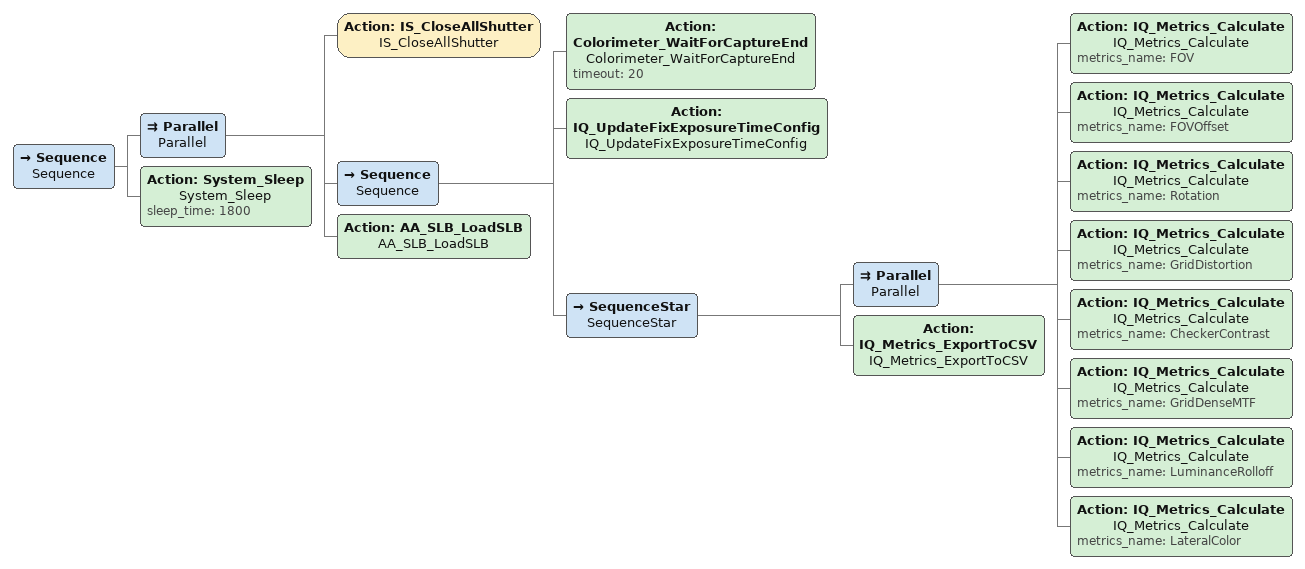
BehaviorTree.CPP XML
<Sequence name="Sequence">
 <!--Algo Module-->
 <Parallel name="Parallel">
  <Action name="IS_CloseAllShutter" ID="IS_CloseAllShutter"/>
  <Sequence name="Sequence">
   <Action name="Colorimeter_WaitForCaptureEnd" ID="Colorimeter_WaitForCaptureEnd" timeout="20"/>
   <Action name="IQ_UpdateFixExposureTimeConfig" ID="IQ_UpdateFixExposureTimeConfig"/>
   <SequenceStar name="SequenceStar">
    <Parallel name="Parallel">
     <Action name="IQ_Metrics_Calculate" ID="IQ_Metrics_Calculate" metrics_name="FOV"/>
     <Action name="IQ_Metrics_Calculate" ID="IQ_Metrics_Calculate" metrics_name="FOVOffset"/>
     <Action name="IQ_Metrics_Calculate" ID="IQ_Metrics_Calculate" metrics_name="Rotation"/>
     <Action name="IQ_Metrics_Calculate" ID="IQ_Metrics_Calculate" metrics_name="GridDistortion"/>
     <Action name="IQ_Metrics_Calculate" ID="IQ_Metrics_Calculate" metrics_name="CheckerContrast"/>
     <Action name="IQ_Metrics_Calculate" ID="IQ_Metrics_Calculate" metrics_name="GridDenseMTF"/>
     <Action name="IQ_Metrics_Calculate" ID="IQ_Metrics_Calculate" metrics_name="LuminanceRolloff"/>
     <Action name="IQ_Metrics_Calculate" ID="IQ_Metrics_Calculate" metrics_name="LateralColor"/>
    </Parallel>
    <Action name="IQ_Metrics_ExportToCSV" ID="IQ_Metrics_ExportToCSV"/>
   </SequenceStar>
  </Sequence>
  <Action name="AA_SLB_LoadSLB" ID="AA_SLB_LoadSLB"/>
 </Parallel>
 <Action name="System_Sleep" ID="System_Sleep" sleep_time="1800"/>
</Sequence>
